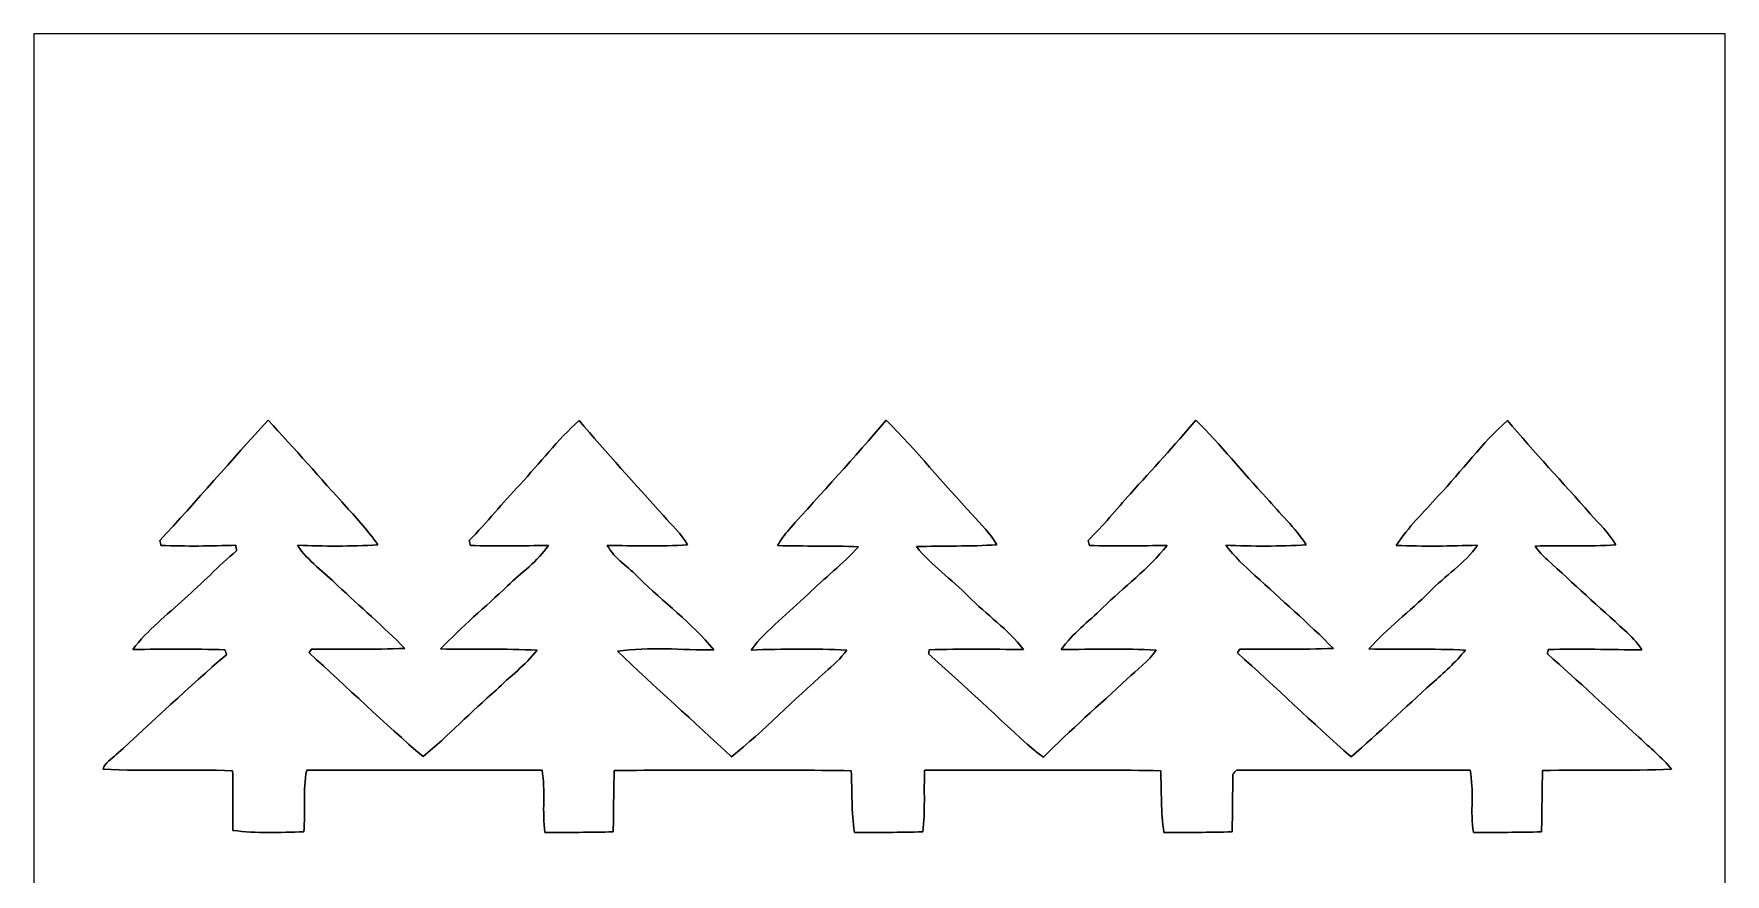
# Model space of a CAD drawing. Header units: centimetres. Extents: x -16.8 to 16.8, y -16.7 to 16.7.
# Drawn here: x -16.77 to 16.77, y 0 to 16.67 of the extents above; entities that cross this region are included whole.
import ezdxf

# ---------------------------------------------------------------- set-up
doc = ezdxf.new("R2010")
doc.units = ezdxf.units.CM
doc.header["$MEASUREMENT"] = 0
doc.layers.add('Layer 1', color=7, linetype='Continuous')

msp = doc.modelspace()

# ---------------------------------------------------------------- linework, layer by layer
at = {"layer": 'Layer 1', "color": 7}
for points, knots in [([(-16.77458, 16.66875), (-16.77458, 16.66875), (16.77458, 16.66875), (16.77458, 16.66875), (16.77458, 16.66875), (16.77458, 16.66875), (16.77458, -16.66875), (16.77458, -16.66875), (16.77458, -16.66875), (16.77458, -16.66875), (-16.77458, -16.66875), (-16.77458, -16.66875), (-16.77458, -16.66875), (-16.77458, -16.66875), (-16.77458, 16.66875), (-16.77458, 16.66875), (-16.77458, 16.66875), (-16.77458, 16.66875), (-16.77458, 16.66875), (-16.77458, 16.66875)], [0, 0, 0, 0, 0.16666667, 0.16666667, 0.16666667, 0.16666667, 0.33333333, 0.33333333, 0.33333333, 0.33333333, 0.5, 0.5, 0.5, 0.5, 0.66666667, 0.66666667, 0.66666667, 0.66666667, 1, 1, 1, 1]), ([(-14.27727, 6.6167), (-14.27092, 6.59236), (-14.25857, 6.54367), (-14.25222, 6.51933), (-14.25222, 6.51933), (-13.75798, 6.50346), (-13.26339, 6.50593), (-12.76914, 6.52568), (-12.76914, 6.52568), (-12.76385, 6.48829), (-12.75856, 6.45089), (-12.75362, 6.41315), (-12.75362, 6.41315), (-13.11416, 6.11399), (-13.43378, 5.76968), (-13.78761, 5.46276), (-13.78761, 5.46276), (-14.13581, 5.13609), (-14.51998, 4.84152), (-14.81067, 4.45841), (-14.81067, 4.45841), (-14.20107, 4.46087), (-13.59182, 4.4704), (-12.98258, 4.4517), (-12.98258, 4.4517), (-12.97587, 4.42701), (-12.96247, 4.37797), (-12.95576, 4.35328), (-12.95576, 4.35328), (-13.7033, 3.71404), (-14.41027, 3.0286), (-15.14122, 2.37102), (-15.14122, 2.37102), (-15.2333, 2.28141), (-15.36453, 2.21368), (-15.40122, 2.08104), (-15.40122, 2.08104), (-14.54573, 2.03271), (-13.68743, 2.08703), (-12.83123, 2.05246), (-12.83123, 2.05246), (-12.82418, 1.65806), (-12.82383, 1.26365), (-12.82488, 0.86889), (-12.82488, 0.86889), (-12.36028, 0.80433), (-11.88861, 0.82938), (-11.42153, 0.83926), (-11.42153, 0.83926), (-11.38238, 1.24672), (-11.44376, 1.66299), (-11.36227, 2.06587), (-11.36227, 2.06587), (-9.80616, 2.06234), (-8.25041, 2.06269), (-6.69431, 2.06551), (-6.69431, 2.06551), (-6.62376, 1.65629), (-6.69502, 1.23719), (-6.6354, 0.82691), (-6.6354, 0.82691), (-6.18455, 0.82832), (-5.73334, 0.82762), (-5.28214, 0.84032), (-5.28214, 0.84032), (-5.27297, 1.24566), (-5.27403, 1.65065), (-5.26203, 2.05564), (-5.26203, 2.05564), (-3.69429, 2.06763), (-2.12619, 2.07292), (-0.5588, 2.05246), (-0.5588, 2.05246), (-0.54504, 1.6443), (-0.55739, 1.23261), (-0.49742, 0.82726), (-0.49742, 0.82726), (-0.0448, 0.82797), (0.40781, 0.82726), (0.86007, 0.84067), (0.86007, 0.84067), (0.91052, 1.24672), (0.8763, 1.65594), (0.8957, 2.06304), (0.8957, 2.06304), (2.45674, 2.05811), (4.01849, 2.07751), (5.57953, 2.05246), (5.57953, 2.05246), (5.59329, 1.6443), (5.58094, 1.23261), (5.64092, 0.82726), (5.64092, 0.82726), (6.09177, 0.82797), (6.54297, 0.82726), (6.99417, 0.84032), (6.99417, 0.84032), (7.00229, 1.22202), (7.0037, 1.60373), (7.00864, 1.98473), (7.00864, 1.98473), (7.03192, 2.01013), (7.05556, 2.03518), (7.07919, 2.06022), (7.07919, 2.06022), (8.62401, 2.06939), (10.16917, 2.05952), (11.71399, 2.06551), (11.71399, 2.06551), (11.79865, 1.6577), (11.71434, 1.23684), (11.7796, 0.82691), (11.7796, 0.82691), (12.23045, 0.82832), (12.68166, 0.82762), (13.13286, 0.84032), (13.13286, 0.84032), (13.14203, 1.24531), (13.14062, 1.65029), (13.15261, 2.05458), (13.15261, 2.05458), (14.00598, 2.07751), (14.86006, 2.04541), (15.71307, 2.08139), (15.71307, 2.08139), (15.52257, 2.3174), (15.28057, 2.50508), (15.06502, 2.71709), (15.06502, 2.71709), (14.45366, 3.26037), (13.8684, 3.83258), (13.24927, 4.36739), (13.24927, 4.36739), (13.2528, 4.38926), (13.26021, 4.43301), (13.26374, 4.45488), (13.26374, 4.45488), (13.88216, 4.47957), (14.50164, 4.44641), (15.12041, 4.4517), (15.12041, 4.4517), (15.03045, 4.59775), (14.90839, 4.72017), (14.78315, 4.83517), (14.78315, 4.83517), (14.26916, 5.29696), (13.76221, 5.76651), (13.25174, 6.23217), (13.25174, 6.23217), (13.15896, 6.31366), (13.07606, 6.40468), (13.00797, 6.50769), (13.00797, 6.50769), (13.53961, 6.52462), (14.07231, 6.49182), (14.60359, 6.53309), (14.60359, 6.53309), (14.48012, 6.77157), (14.26704, 6.94478), (14.09806, 7.14869), (14.09806, 7.14869), (13.55443, 7.76887), (12.98399, 8.36507), (12.4587, 9.00112), (12.4587, 9.00112), (11.95105, 8.55133), (11.55171, 7.99606), (11.08463, 7.50641), (11.08463, 7.50641), (10.79959, 7.18432), (10.4842, 6.8834), (10.25137, 6.51969), (10.25137, 6.51969), (10.7883, 6.50099), (11.32593, 6.50663), (11.86286, 6.52604), (11.86286, 6.52604), (11.60921, 6.15844), (11.21622, 5.91996), (10.9093, 5.6007), (10.9093, 5.6007), (10.52124, 5.21018), (10.07251, 4.88139), (9.7088, 4.46687), (9.7088, 4.46687), (10.34627, 4.45876), (10.98409, 4.47322), (11.62156, 4.44465), (11.62156, 4.44465), (11.42929, 4.19806), (11.18976, 3.99591), (10.96045, 3.78566), (10.96045, 3.78566), (10.42035, 3.30518), (9.90282, 2.79964), (9.35602, 2.32692), (9.35602, 2.32692), (8.58908, 2.99755), (7.85989, 3.71052), (7.09965, 4.3882), (7.09965, 4.3882), (7.11165, 4.40655), (7.13564, 4.44324), (7.14763, 4.46158), (7.14763, 4.46158), (7.7657, 4.46405), (8.38412, 4.45417), (9.00218, 4.47781), (9.00218, 4.47781), (8.50371, 4.98228), (7.96749, 5.4483), (7.44467, 5.92702), (7.44467, 5.92702), (7.23829, 6.11046), (7.03968, 6.30414), (6.87176, 6.52392), (6.87176, 6.52392), (7.40163, 6.50487), (7.93291, 6.49817), (8.46279, 6.53274), (8.46279, 6.53274), (8.24759, 6.87987), (7.93503, 7.15222), (7.6775, 7.46584), (7.6775, 7.46584), (7.19772, 7.96784), (6.7751, 8.52276), (6.27309, 9.00289), (6.27309, 9.00289), (5.85258, 8.50759), (5.41267, 8.02922), (4.97664, 7.54733), (4.97664, 7.54733), (4.70323, 7.23159), (4.43159, 6.91409), (4.13773, 6.6167), (4.13773, 6.6167), (4.14408, 6.59236), (4.15643, 6.54367), (4.16278, 6.51933), (4.16278, 6.51933), (4.67783, 6.50064), (5.19289, 6.5151), (5.7083, 6.51969), (5.7083, 6.51969), (5.32871, 6.05896), (4.85175, 5.69101), (4.42101, 5.28038), (4.42101, 5.28038), (4.14655, 5.00733), (3.8294, 4.77308), (3.60362, 4.45417), (3.60362, 4.45417), (4.23157, 4.46123), (4.85951, 4.47534), (5.48711, 4.445), (5.48711, 4.445), (5.33471, 4.21781), (5.10575, 4.06047), (4.91208, 3.87209), (4.91208, 3.87209), (4.35928, 3.35527), (3.78601, 2.85962), (3.25296, 2.32163), (3.25296, 2.32163), (3.18805, 2.36714), (3.12314, 2.41229), (3.06317, 2.4638), (3.06317, 2.4638), (2.35761, 3.08892), (1.68451, 3.74897), (0.97367, 4.36809), (0.97367, 4.36809), (0.97684, 4.38891), (0.98284, 4.42983), (0.98566, 4.45029), (0.98566, 4.45029), (1.60867, 4.47216), (2.23238, 4.45946), (2.85609, 4.45664), (2.85609, 4.45664), (2.55164, 4.86234), (2.11878, 5.14491), (1.76812, 5.50721), (1.76812, 5.50721), (1.42946, 5.84447), (1.03223, 6.12528), (0.73166, 6.49817), (0.73166, 6.49817), (1.26365, 6.51369), (1.7967, 6.49887), (2.32833, 6.5345), (2.32833, 6.5345), (2.19781, 6.75781), (2.01154, 6.94055), (1.84079, 7.13281), (1.84079, 7.13281), (1.26048, 7.74559), (0.73484, 8.40881), (0.1337, 9.00218), (0.1337, 9.00218), (-0.49459, 8.26841), (-1.15076, 7.55862), (-1.79388, 6.83754), (-1.79388, 6.83754), (-1.87854, 6.737), (-1.95827, 6.63187), (-2.0253, 6.51863), (-2.0253, 6.51863), (-1.48943, 6.50134), (-0.95321, 6.51545), (-0.41698, 6.49429), (-0.41698, 6.49429), (-0.72425, 6.15068), (-1.09467, 5.87269), (-1.42134, 5.54884), (-1.42134, 5.54884), (-1.79564, 5.17984), (-2.2285, 4.86763), (-2.54811, 4.44571), (-2.54811, 4.44571), (-1.91629, 4.46793), (-1.28341, 4.47358), (-0.65123, 4.44465), (-0.65123, 4.44465), (-0.76447, 4.27249), (-0.9271, 4.14337), (-1.07774, 4.00614), (-1.07774, 4.00614), (-1.7078, 3.45758), (-2.286, 2.85221), (-2.93546, 2.32586), (-2.93546, 2.32586), (-3.68371, 3.03107), (-4.45488, 3.71157), (-5.19853, 4.42066), (-5.19853, 4.42066), (-4.56812, 4.52085), (-3.92289, 4.44077), (-3.28754, 4.45064), (-3.28754, 4.45064), (-3.7211, 4.98757), (-4.29084, 5.39044), (-4.77485, 5.87904), (-4.77485, 5.87904), (-4.97875, 6.09565), (-5.25639, 6.25193), (-5.39891, 6.52074), (-5.39891, 6.52074), (-4.86974, 6.51475), (-4.34023, 6.49464), (-3.81141, 6.53274), (-3.81141, 6.53274), (-3.92606, 6.75711), (-4.12362, 6.92115), (-4.28343, 7.11129), (-4.28343, 7.11129), (-4.84046, 7.74241), (-5.42008, 8.35307), (-5.95701, 9.00183), (-5.95701, 9.00183), (-6.38422, 8.61342), (-6.7377, 8.15305), (-7.13034, 7.73077), (-7.13034, 7.73077), (-7.47466, 7.36671), (-7.78686, 6.97371), (-8.13858, 6.61635), (-8.13858, 6.61635), (-8.13223, 6.59201), (-8.11989, 6.54367), (-8.11389, 6.51933), (-8.11389, 6.51933), (-7.59883, 6.50099), (-7.08343, 6.51439), (-6.56837, 6.52074), (-6.56837, 6.52074), (-6.77968, 6.20148), (-7.10777, 5.98382), (-7.37694, 5.71817), (-7.37694, 5.71817), (-7.81791, 5.29907), (-8.28851, 4.90961), (-8.70656, 4.46687), (-8.70656, 4.46687), (-8.06732, 4.45876), (-7.42738, 4.47428), (-6.7885, 4.44324), (-6.7885, 4.44324), (-7.02381, 4.14549), (-7.33496, 3.91795), (-7.60342, 3.65231), (-7.60342, 3.65231), (-8.09837, 3.22474), (-8.54992, 2.74955), (-9.05298, 2.33116), (-9.05298, 2.33116), (-9.82804, 2.99261), (-10.55617, 3.7084), (-11.31464, 4.38891), (-11.31464, 4.38891), (-11.303, 4.40725), (-11.27936, 4.44359), (-11.26737, 4.46158), (-11.26737, 4.46158), (-10.64966, 4.46405), (-10.03124, 4.45452), (-9.41352, 4.47781), (-9.41352, 4.47781), (-9.84321, 4.90996), (-10.30429, 5.30966), (-10.74879, 5.72629), (-10.74879, 5.72629), (-11.0169, 5.98876), (-11.3351, 6.20995), (-11.54748, 6.52392), (-11.54748, 6.52392), (-11.01619, 6.50522), (-10.4835, 6.49746), (-9.95292, 6.53415), (-9.95292, 6.53415), (-10.13354, 6.80226), (-10.3565, 7.03827), (-10.57028, 7.28027), (-10.57028, 7.28027), (-11.09239, 7.85283), (-11.59828, 8.43986), (-12.12956, 9.00465), (-12.12956, 9.00465), (-12.85487, 8.2169), (-13.54631, 7.39916), (-14.27727, 6.6167), (-14.27727, 6.6167), (-14.27727, 6.6167), (-14.27727, 6.6167), (-14.27727, 6.6167)], [0, 0, 0, 0, 0.00909091, 0.00909091, 0.00909091, 0.00909091, 0.01818182, 0.01818182, 0.01818182, 0.01818182, 0.02727273, 0.02727273, 0.02727273, 0.02727273, 0.03636364, 0.03636364, 0.03636364, 0.03636364, 0.04545455, 0.04545455, 0.04545455, 0.04545455, 0.05454545, 0.05454545, 0.05454545, 0.05454545, 0.06363636, 0.06363636, 0.06363636, 0.06363636, 0.07272727, 0.07272727, 0.07272727, 0.07272727, 0.08181818, 0.08181818, 0.08181818, 0.08181818, 0.09090909, 0.09090909, 0.09090909, 0.09090909, 0.1, 0.1, 0.1, 0.1, 0.10909091, 0.10909091, 0.10909091, 0.10909091, 0.11818182, 0.11818182, 0.11818182, 0.11818182, 0.12727273, 0.12727273, 0.12727273, 0.12727273, 0.13636364, 0.13636364, 0.13636364, 0.13636364, 0.14545455, 0.14545455, 0.14545455, 0.14545455, 0.15454545, 0.15454545, 0.15454545, 0.15454545, 0.16363636, 0.16363636, 0.16363636, 0.16363636, 0.17272727, 0.17272727, 0.17272727, 0.17272727, 0.18181818, 0.18181818, 0.18181818, 0.18181818, 0.19090909, 0.19090909, 0.19090909, 0.19090909, 0.2, 0.2, 0.2, 0.2, 0.20909091, 0.20909091, 0.20909091, 0.20909091, 0.21818182, 0.21818182, 0.21818182, 0.21818182, 0.22727273, 0.22727273, 0.22727273, 0.22727273, 0.23636364, 0.23636364, 0.23636364, 0.23636364, 0.24545455, 0.24545455, 0.24545455, 0.24545455, 0.25454545, 0.25454545, 0.25454545, 0.25454545, 0.26363636, 0.26363636, 0.26363636, 0.26363636, 0.27272727, 0.27272727, 0.27272727, 0.27272727, 0.28181818, 0.28181818, 0.28181818, 0.28181818, 0.29090909, 0.29090909, 0.29090909, 0.29090909, 0.3, 0.3, 0.3, 0.3, 0.30909091, 0.30909091, 0.30909091, 0.30909091, 0.31818182, 0.31818182, 0.31818182, 0.31818182, 0.32727273, 0.32727273, 0.32727273, 0.32727273, 0.33636364, 0.33636364, 0.33636364, 0.33636364, 0.34545455, 0.34545455, 0.34545455, 0.34545455, 0.35454545, 0.35454545, 0.35454545, 0.35454545, 0.36363636, 0.36363636, 0.36363636, 0.36363636, 0.37272727, 0.37272727, 0.37272727, 0.37272727, 0.38181818, 0.38181818, 0.38181818, 0.38181818, 0.39090909, 0.39090909, 0.39090909, 0.39090909, 0.4, 0.4, 0.4, 0.4, 0.40909091, 0.40909091, 0.40909091, 0.40909091, 0.41818182, 0.41818182, 0.41818182, 0.41818182, 0.42727273, 0.42727273, 0.42727273, 0.42727273, 0.43636364, 0.43636364, 0.43636364, 0.43636364, 0.44545455, 0.44545455, 0.44545455, 0.44545455, 0.45454545, 0.45454545, 0.45454545, 0.45454545, 0.46363636, 0.46363636, 0.46363636, 0.46363636, 0.47272727, 0.47272727, 0.47272727, 0.47272727, 0.48181818, 0.48181818, 0.48181818, 0.48181818, 0.49090909, 0.49090909, 0.49090909, 0.49090909, 0.5, 0.5, 0.5, 0.5, 0.50909091, 0.50909091, 0.50909091, 0.50909091, 0.51818182, 0.51818182, 0.51818182, 0.51818182, 0.52727273, 0.52727273, 0.52727273, 0.52727273, 0.53636364, 0.53636364, 0.53636364, 0.53636364, 0.54545455, 0.54545455, 0.54545455, 0.54545455, 0.55454545, 0.55454545, 0.55454545, 0.55454545, 0.56363636, 0.56363636, 0.56363636, 0.56363636, 0.57272727, 0.57272727, 0.57272727, 0.57272727, 0.58181818, 0.58181818, 0.58181818, 0.58181818, 0.59090909, 0.59090909, 0.59090909, 0.59090909, 0.6, 0.6, 0.6, 0.6, 0.60909091, 0.60909091, 0.60909091, 0.60909091, 0.61818182, 0.61818182, 0.61818182, 0.61818182, 0.62727273, 0.62727273, 0.62727273, 0.62727273, 0.63636364, 0.63636364, 0.63636364, 0.63636364, 0.64545455, 0.64545455, 0.64545455, 0.64545455, 0.65454545, 0.65454545, 0.65454545, 0.65454545, 0.66363636, 0.66363636, 0.66363636, 0.66363636, 0.67272727, 0.67272727, 0.67272727, 0.67272727, 0.68181818, 0.68181818, 0.68181818, 0.68181818, 0.69090909, 0.69090909, 0.69090909, 0.69090909, 0.7, 0.7, 0.7, 0.7, 0.70909091, 0.70909091, 0.70909091, 0.70909091, 0.71818182, 0.71818182, 0.71818182, 0.71818182, 0.72727273, 0.72727273, 0.72727273, 0.72727273, 0.73636364, 0.73636364, 0.73636364, 0.73636364, 0.74545455, 0.74545455, 0.74545455, 0.74545455, 0.75454545, 0.75454545, 0.75454545, 0.75454545, 0.76363636, 0.76363636, 0.76363636, 0.76363636, 0.77272727, 0.77272727, 0.77272727, 0.77272727, 0.78181818, 0.78181818, 0.78181818, 0.78181818, 0.79090909, 0.79090909, 0.79090909, 0.79090909, 0.8, 0.8, 0.8, 0.8, 0.80909091, 0.80909091, 0.80909091, 0.80909091, 0.81818182, 0.81818182, 0.81818182, 0.81818182, 0.82727273, 0.82727273, 0.82727273, 0.82727273, 0.83636364, 0.83636364, 0.83636364, 0.83636364, 0.84545455, 0.84545455, 0.84545455, 0.84545455, 0.85454545, 0.85454545, 0.85454545, 0.85454545, 0.86363636, 0.86363636, 0.86363636, 0.86363636, 0.87272727, 0.87272727, 0.87272727, 0.87272727, 0.88181818, 0.88181818, 0.88181818, 0.88181818, 0.89090909, 0.89090909, 0.89090909, 0.89090909, 0.9, 0.9, 0.9, 0.9, 0.90909091, 0.90909091, 0.90909091, 0.90909091, 0.91818182, 0.91818182, 0.91818182, 0.91818182, 0.92727273, 0.92727273, 0.92727273, 0.92727273, 0.93636364, 0.93636364, 0.93636364, 0.93636364, 0.94545455, 0.94545455, 0.94545455, 0.94545455, 0.95454545, 0.95454545, 0.95454545, 0.95454545, 0.96363636, 0.96363636, 0.96363636, 0.96363636, 0.97272727, 0.97272727, 0.97272727, 0.97272727, 0.98181818, 0.98181818, 0.98181818, 0.98181818, 1, 1, 1, 1])]:
    msp.add_open_spline(points, degree=3, knots=knots, dxfattribs=at)
at = {"layer": 'Layer 1', "color": 251}
msp.add_open_spline([(-14.27727, 6.6167), (-13.54631, 7.39916), (-12.85487, 8.2169), (-12.12956, 9.00465), (-12.12956, 9.00465), (-11.59828, 8.43986), (-11.09239, 7.85283), (-10.57028, 7.28027), (-10.57028, 7.28027), (-10.3565, 7.03827), (-10.13354, 6.80226), (-9.95292, 6.53415), (-9.95292, 6.53415), (-10.4835, 6.49746), (-11.01619, 6.50522), (-11.54748, 6.52392), (-11.54748, 6.52392), (-11.3351, 6.20995), (-11.0169, 5.98876), (-10.74879, 5.72629), (-10.74879, 5.72629), (-10.30429, 5.30966), (-9.84321, 4.90996), (-9.41352, 4.47781), (-9.41352, 4.47781), (-10.03124, 4.45452), (-10.64966, 4.46405), (-11.26737, 4.46158), (-11.26737, 4.46158), (-11.27936, 4.44359), (-11.303, 4.40725), (-11.31464, 4.38891), (-11.31464, 4.38891), (-10.55617, 3.7084), (-9.82804, 2.99261), (-9.05298, 2.33116), (-9.05298, 2.33116), (-8.54992, 2.74955), (-8.09837, 3.22474), (-7.60342, 3.65231), (-7.60342, 3.65231), (-7.33496, 3.91795), (-7.02381, 4.14549), (-6.7885, 4.44324), (-6.7885, 4.44324), (-7.42738, 4.47428), (-8.06732, 4.45876), (-8.70656, 4.46687), (-8.70656, 4.46687), (-8.28851, 4.90961), (-7.81791, 5.29907), (-7.37694, 5.71817), (-7.37694, 5.71817), (-7.10777, 5.98382), (-6.77968, 6.20148), (-6.56837, 6.52074), (-6.56837, 6.52074), (-7.08343, 6.51439), (-7.59883, 6.50099), (-8.11389, 6.51933), (-8.11389, 6.51933), (-8.11989, 6.54367), (-8.13223, 6.59201), (-8.13858, 6.61635), (-8.13858, 6.61635), (-7.78686, 6.97371), (-7.47466, 7.36671), (-7.13034, 7.73077), (-7.13034, 7.73077), (-6.7377, 8.15305), (-6.38422, 8.61342), (-5.95701, 9.00183), (-5.95701, 9.00183), (-5.42008, 8.35307), (-4.84046, 7.74241), (-4.28343, 7.11129), (-4.28343, 7.11129), (-4.12362, 6.92115), (-3.92606, 6.75711), (-3.81141, 6.53274), (-3.81141, 6.53274), (-4.34023, 6.49464), (-4.86974, 6.51475), (-5.39891, 6.52074), (-5.39891, 6.52074), (-5.25639, 6.25193), (-4.97875, 6.09565), (-4.77485, 5.87904), (-4.77485, 5.87904), (-4.29084, 5.39044), (-3.7211, 4.98757), (-3.28754, 4.45064), (-3.28754, 4.45064), (-3.92289, 4.44077), (-4.56812, 4.52085), (-5.19853, 4.42066), (-5.19853, 4.42066), (-4.45488, 3.71157), (-3.68371, 3.03107), (-2.93546, 2.32586), (-2.93546, 2.32586), (-2.286, 2.85221), (-1.7078, 3.45758), (-1.07774, 4.00614), (-1.07774, 4.00614), (-0.9271, 4.14337), (-0.76447, 4.27249), (-0.65123, 4.44465), (-0.65123, 4.44465), (-1.28341, 4.47358), (-1.91629, 4.46793), (-2.54811, 4.44571), (-2.54811, 4.44571), (-2.2285, 4.86763), (-1.79564, 5.17984), (-1.42134, 5.54884), (-1.42134, 5.54884), (-1.09467, 5.87269), (-0.72425, 6.15068), (-0.41698, 6.49429), (-0.41698, 6.49429), (-0.95321, 6.51545), (-1.48943, 6.50134), (-2.0253, 6.51863), (-2.0253, 6.51863), (-1.95827, 6.63187), (-1.87854, 6.737), (-1.79388, 6.83754), (-1.79388, 6.83754), (-1.15076, 7.55862), (-0.49459, 8.26841), (0.1337, 9.00218), (0.1337, 9.00218), (0.73484, 8.40881), (1.26048, 7.74559), (1.84079, 7.13281), (1.84079, 7.13281), (2.01154, 6.94055), (2.19781, 6.75781), (2.32833, 6.5345), (2.32833, 6.5345), (1.7967, 6.49887), (1.26365, 6.51369), (0.73166, 6.49817), (0.73166, 6.49817), (1.03223, 6.12528), (1.42946, 5.84447), (1.76812, 5.50721), (1.76812, 5.50721), (2.11878, 5.14491), (2.55164, 4.86234), (2.85609, 4.45664), (2.85609, 4.45664), (2.23238, 4.45946), (1.60867, 4.47216), (0.98566, 4.45029), (0.98566, 4.45029), (0.98284, 4.42983), (0.97684, 4.38891), (0.97367, 4.36809), (0.97367, 4.36809), (1.68451, 3.74897), (2.35761, 3.08892), (3.06317, 2.4638), (3.06317, 2.4638), (3.12314, 2.41229), (3.18805, 2.36714), (3.25296, 2.32163), (3.25296, 2.32163), (3.78601, 2.85962), (4.35928, 3.35527), (4.91208, 3.87209), (4.91208, 3.87209), (5.10575, 4.06047), (5.33471, 4.21781), (5.48711, 4.445), (5.48711, 4.445), (4.85951, 4.47534), (4.23157, 4.46123), (3.60362, 4.45417), (3.60362, 4.45417), (3.8294, 4.77308), (4.14655, 5.00733), (4.42101, 5.28038), (4.42101, 5.28038), (4.85175, 5.69101), (5.32871, 6.05896), (5.7083, 6.51969), (5.7083, 6.51969), (5.19289, 6.5151), (4.67783, 6.50064), (4.16278, 6.51933), (4.16278, 6.51933), (4.15643, 6.54367), (4.14408, 6.59236), (4.13773, 6.6167), (4.13773, 6.6167), (4.43159, 6.91409), (4.70323, 7.23159), (4.97664, 7.54733), (4.97664, 7.54733), (5.41267, 8.02922), (5.85258, 8.50759), (6.27309, 9.00289), (6.27309, 9.00289), (6.7751, 8.52276), (7.19772, 7.96784), (7.6775, 7.46584), (7.6775, 7.46584), (7.93503, 7.15222), (8.24759, 6.87987), (8.46279, 6.53274), (8.46279, 6.53274), (7.93291, 6.49817), (7.40163, 6.50487), (6.87176, 6.52392), (6.87176, 6.52392), (7.03968, 6.30414), (7.23829, 6.11046), (7.44467, 5.92702), (7.44467, 5.92702), (7.96749, 5.4483), (8.50371, 4.98228), (9.00218, 4.47781), (9.00218, 4.47781), (8.38412, 4.45417), (7.7657, 4.46405), (7.14763, 4.46158), (7.14763, 4.46158), (7.13564, 4.44324), (7.11165, 4.40655), (7.09965, 4.3882), (7.09965, 4.3882), (7.85989, 3.71052), (8.58908, 2.99755), (9.35602, 2.32692), (9.35602, 2.32692), (9.90282, 2.79964), (10.42035, 3.30518), (10.96045, 3.78566), (10.96045, 3.78566), (11.18976, 3.99591), (11.42929, 4.19806), (11.62156, 4.44465), (11.62156, 4.44465), (10.98409, 4.47322), (10.34627, 4.45876), (9.7088, 4.46687), (9.7088, 4.46687), (10.07251, 4.88139), (10.52124, 5.21018), (10.9093, 5.6007), (10.9093, 5.6007), (11.21622, 5.91996), (11.60921, 6.15844), (11.86286, 6.52604), (11.86286, 6.52604), (11.32593, 6.50663), (10.7883, 6.50099), (10.25137, 6.51969), (10.25137, 6.51969), (10.4842, 6.8834), (10.79959, 7.18432), (11.08463, 7.50641), (11.08463, 7.50641), (11.55171, 7.99606), (11.95105, 8.55133), (12.4587, 9.00112), (12.4587, 9.00112), (12.98399, 8.36507), (13.55443, 7.76887), (14.09806, 7.14869), (14.09806, 7.14869), (14.26704, 6.94478), (14.48012, 6.77157), (14.60359, 6.53309), (14.60359, 6.53309), (14.07231, 6.49182), (13.53961, 6.52462), (13.00797, 6.50769), (13.00797, 6.50769), (13.07606, 6.40468), (13.15896, 6.31366), (13.25174, 6.23217), (13.25174, 6.23217), (13.76221, 5.76651), (14.26916, 5.29696), (14.78315, 4.83517), (14.78315, 4.83517), (14.90839, 4.72017), (15.03045, 4.59775), (15.12041, 4.4517), (15.12041, 4.4517), (14.50164, 4.44641), (13.88216, 4.47957), (13.26374, 4.45488), (13.26374, 4.45488), (13.26021, 4.43301), (13.2528, 4.38926), (13.24927, 4.36739), (13.24927, 4.36739), (13.8684, 3.83258), (14.45366, 3.26037), (15.06502, 2.71709), (15.06502, 2.71709), (15.28057, 2.50508), (15.52257, 2.3174), (15.71307, 2.08139), (15.71307, 2.08139), (14.86006, 2.04541), (14.00598, 2.07751), (13.15261, 2.05458), (13.15261, 2.05458), (13.14062, 1.65029), (13.14203, 1.24531), (13.13286, 0.84032), (13.13286, 0.84032), (12.68166, 0.82762), (12.23045, 0.82832), (11.7796, 0.82691), (11.7796, 0.82691), (11.71434, 1.23684), (11.79865, 1.6577), (11.71399, 2.06551), (11.71399, 2.06551), (10.16917, 2.05952), (8.62401, 2.06939), (7.07919, 2.06022), (7.07919, 2.06022), (7.05556, 2.03518), (7.03192, 2.01013), (7.00864, 1.98473), (7.00864, 1.98473), (7.0037, 1.60373), (7.00229, 1.22202), (6.99417, 0.84032), (6.99417, 0.84032), (6.54297, 0.82726), (6.09177, 0.82797), (5.64092, 0.82726), (5.64092, 0.82726), (5.58094, 1.23261), (5.59329, 1.6443), (5.57953, 2.05246), (5.57953, 2.05246), (4.01849, 2.07751), (2.45674, 2.05811), (0.8957, 2.06304), (0.8957, 2.06304), (0.8763, 1.65594), (0.91052, 1.24672), (0.86007, 0.84067), (0.86007, 0.84067), (0.40781, 0.82726), (-0.0448, 0.82797), (-0.49742, 0.82726), (-0.49742, 0.82726), (-0.55739, 1.23261), (-0.54504, 1.6443), (-0.5588, 2.05246), (-0.5588, 2.05246), (-2.12619, 2.07292), (-3.69429, 2.06763), (-5.26203, 2.05564), (-5.26203, 2.05564), (-5.27403, 1.65065), (-5.27297, 1.24566), (-5.28214, 0.84032), (-5.28214, 0.84032), (-5.73334, 0.82762), (-6.18455, 0.82832), (-6.6354, 0.82691), (-6.6354, 0.82691), (-6.69502, 1.23719), (-6.62376, 1.65629), (-6.69431, 2.06551), (-6.69431, 2.06551), (-8.25041, 2.06269), (-9.80616, 2.06234), (-11.36227, 2.06587), (-11.36227, 2.06587), (-11.44376, 1.66299), (-11.38238, 1.24672), (-11.42153, 0.83926), (-11.42153, 0.83926), (-11.88861, 0.82938), (-12.36028, 0.80433), (-12.82488, 0.86889), (-12.82488, 0.86889), (-12.82383, 1.26365), (-12.82418, 1.65806), (-12.83123, 2.05246), (-12.83123, 2.05246), (-13.68743, 2.08703), (-14.54573, 2.03271), (-15.40122, 2.08104), (-15.40122, 2.08104), (-15.36453, 2.21368), (-15.2333, 2.28141), (-15.14122, 2.37102), (-15.14122, 2.37102), (-14.41027, 3.0286), (-13.7033, 3.71404), (-12.95576, 4.35328), (-12.95576, 4.35328), (-12.96247, 4.37797), (-12.97587, 4.42701), (-12.98258, 4.4517), (-12.98258, 4.4517), (-13.59182, 4.4704), (-14.20107, 4.46087), (-14.81067, 4.45841), (-14.81067, 4.45841), (-14.51998, 4.84152), (-14.13581, 5.13609), (-13.78761, 5.46276), (-13.78761, 5.46276), (-13.43378, 5.76968), (-13.11416, 6.11399), (-12.75362, 6.41315), (-12.75362, 6.41315), (-12.75856, 6.45089), (-12.76385, 6.48829), (-12.76914, 6.52568), (-12.76914, 6.52568), (-13.26339, 6.50593), (-13.75798, 6.50346), (-14.25222, 6.51933), (-14.25222, 6.51933), (-14.25857, 6.54367), (-14.27092, 6.59236), (-14.27727, 6.6167)], degree=3, knots=[0, 0, 0, 0, 0.00917431, 0.00917431, 0.00917431, 0.00917431, 0.01834862, 0.01834862, 0.01834862, 0.01834862, 0.02752294, 0.02752294, 0.02752294, 0.02752294, 0.03669725, 0.03669725, 0.03669725, 0.03669725, 0.04587156, 0.04587156, 0.04587156, 0.04587156, 0.05504587, 0.05504587, 0.05504587, 0.05504587, 0.06422018, 0.06422018, 0.06422018, 0.06422018, 0.0733945, 0.0733945, 0.0733945, 0.0733945, 0.08256881, 0.08256881, 0.08256881, 0.08256881, 0.09174312, 0.09174312, 0.09174312, 0.09174312, 0.10091743, 0.10091743, 0.10091743, 0.10091743, 0.11009174, 0.11009174, 0.11009174, 0.11009174, 0.11926606, 0.11926606, 0.11926606, 0.11926606, 0.12844037, 0.12844037, 0.12844037, 0.12844037, 0.13761468, 0.13761468, 0.13761468, 0.13761468, 0.14678899, 0.14678899, 0.14678899, 0.14678899, 0.1559633, 0.1559633, 0.1559633, 0.1559633, 0.16513761, 0.16513761, 0.16513761, 0.16513761, 0.17431193, 0.17431193, 0.17431193, 0.17431193, 0.18348624, 0.18348624, 0.18348624, 0.18348624, 0.19266055, 0.19266055, 0.19266055, 0.19266055, 0.20183486, 0.20183486, 0.20183486, 0.20183486, 0.21100917, 0.21100917, 0.21100917, 0.21100917, 0.22018349, 0.22018349, 0.22018349, 0.22018349, 0.2293578, 0.2293578, 0.2293578, 0.2293578, 0.23853211, 0.23853211, 0.23853211, 0.23853211, 0.24770642, 0.24770642, 0.24770642, 0.24770642, 0.25688073, 0.25688073, 0.25688073, 0.25688073, 0.26605505, 0.26605505, 0.26605505, 0.26605505, 0.27522936, 0.27522936, 0.27522936, 0.27522936, 0.28440367, 0.28440367, 0.28440367, 0.28440367, 0.29357798, 0.29357798, 0.29357798, 0.29357798, 0.30275229, 0.30275229, 0.30275229, 0.30275229, 0.31192661, 0.31192661, 0.31192661, 0.31192661, 0.32110092, 0.32110092, 0.32110092, 0.32110092, 0.33027523, 0.33027523, 0.33027523, 0.33027523, 0.33944954, 0.33944954, 0.33944954, 0.33944954, 0.34862385, 0.34862385, 0.34862385, 0.34862385, 0.35779817, 0.35779817, 0.35779817, 0.35779817, 0.36697248, 0.36697248, 0.36697248, 0.36697248, 0.37614679, 0.37614679, 0.37614679, 0.37614679, 0.3853211, 0.3853211, 0.3853211, 0.3853211, 0.39449541, 0.39449541, 0.39449541, 0.39449541, 0.40366972, 0.40366972, 0.40366972, 0.40366972, 0.41284404, 0.41284404, 0.41284404, 0.41284404, 0.42201835, 0.42201835, 0.42201835, 0.42201835, 0.43119266, 0.43119266, 0.43119266, 0.43119266, 0.44036697, 0.44036697, 0.44036697, 0.44036697, 0.44954128, 0.44954128, 0.44954128, 0.44954128, 0.4587156, 0.4587156, 0.4587156, 0.4587156, 0.46788991, 0.46788991, 0.46788991, 0.46788991, 0.47706422, 0.47706422, 0.47706422, 0.47706422, 0.48623853, 0.48623853, 0.48623853, 0.48623853, 0.49541284, 0.49541284, 0.49541284, 0.49541284, 0.50458716, 0.50458716, 0.50458716, 0.50458716, 0.51376147, 0.51376147, 0.51376147, 0.51376147, 0.52293578, 0.52293578, 0.52293578, 0.52293578, 0.53211009, 0.53211009, 0.53211009, 0.53211009, 0.5412844, 0.5412844, 0.5412844, 0.5412844, 0.55045872, 0.55045872, 0.55045872, 0.55045872, 0.55963303, 0.55963303, 0.55963303, 0.55963303, 0.56880734, 0.56880734, 0.56880734, 0.56880734, 0.57798165, 0.57798165, 0.57798165, 0.57798165, 0.58715596, 0.58715596, 0.58715596, 0.58715596, 0.59633028, 0.59633028, 0.59633028, 0.59633028, 0.60550459, 0.60550459, 0.60550459, 0.60550459, 0.6146789, 0.6146789, 0.6146789, 0.6146789, 0.62385321, 0.62385321, 0.62385321, 0.62385321, 0.63302752, 0.63302752, 0.63302752, 0.63302752, 0.64220183, 0.64220183, 0.64220183, 0.64220183, 0.65137615, 0.65137615, 0.65137615, 0.65137615, 0.66055046, 0.66055046, 0.66055046, 0.66055046, 0.66972477, 0.66972477, 0.66972477, 0.66972477, 0.67889908, 0.67889908, 0.67889908, 0.67889908, 0.68807339, 0.68807339, 0.68807339, 0.68807339, 0.69724771, 0.69724771, 0.69724771, 0.69724771, 0.70642202, 0.70642202, 0.70642202, 0.70642202, 0.71559633, 0.71559633, 0.71559633, 0.71559633, 0.72477064, 0.72477064, 0.72477064, 0.72477064, 0.73394495, 0.73394495, 0.73394495, 0.73394495, 0.74311927, 0.74311927, 0.74311927, 0.74311927, 0.75229358, 0.75229358, 0.75229358, 0.75229358, 0.76146789, 0.76146789, 0.76146789, 0.76146789, 0.7706422, 0.7706422, 0.7706422, 0.7706422, 0.77981651, 0.77981651, 0.77981651, 0.77981651, 0.78899083, 0.78899083, 0.78899083, 0.78899083, 0.79816514, 0.79816514, 0.79816514, 0.79816514, 0.80733945, 0.80733945, 0.80733945, 0.80733945, 0.81651376, 0.81651376, 0.81651376, 0.81651376, 0.82568807, 0.82568807, 0.82568807, 0.82568807, 0.83486239, 0.83486239, 0.83486239, 0.83486239, 0.8440367, 0.8440367, 0.8440367, 0.8440367, 0.85321101, 0.85321101, 0.85321101, 0.85321101, 0.86238532, 0.86238532, 0.86238532, 0.86238532, 0.87155963, 0.87155963, 0.87155963, 0.87155963, 0.88073394, 0.88073394, 0.88073394, 0.88073394, 0.88990826, 0.88990826, 0.88990826, 0.88990826, 0.89908257, 0.89908257, 0.89908257, 0.89908257, 0.90825688, 0.90825688, 0.90825688, 0.90825688, 0.91743119, 0.91743119, 0.91743119, 0.91743119, 0.9266055, 0.9266055, 0.9266055, 0.9266055, 0.93577982, 0.93577982, 0.93577982, 0.93577982, 0.94495413, 0.94495413, 0.94495413, 0.94495413, 0.95412844, 0.95412844, 0.95412844, 0.95412844, 0.96330275, 0.96330275, 0.96330275, 0.96330275, 0.97247706, 0.97247706, 0.97247706, 0.97247706, 0.98165138, 0.98165138, 0.98165138, 0.98165138, 1, 1, 1, 1], dxfattribs=at)

doc.saveas('drawing.dxf')
